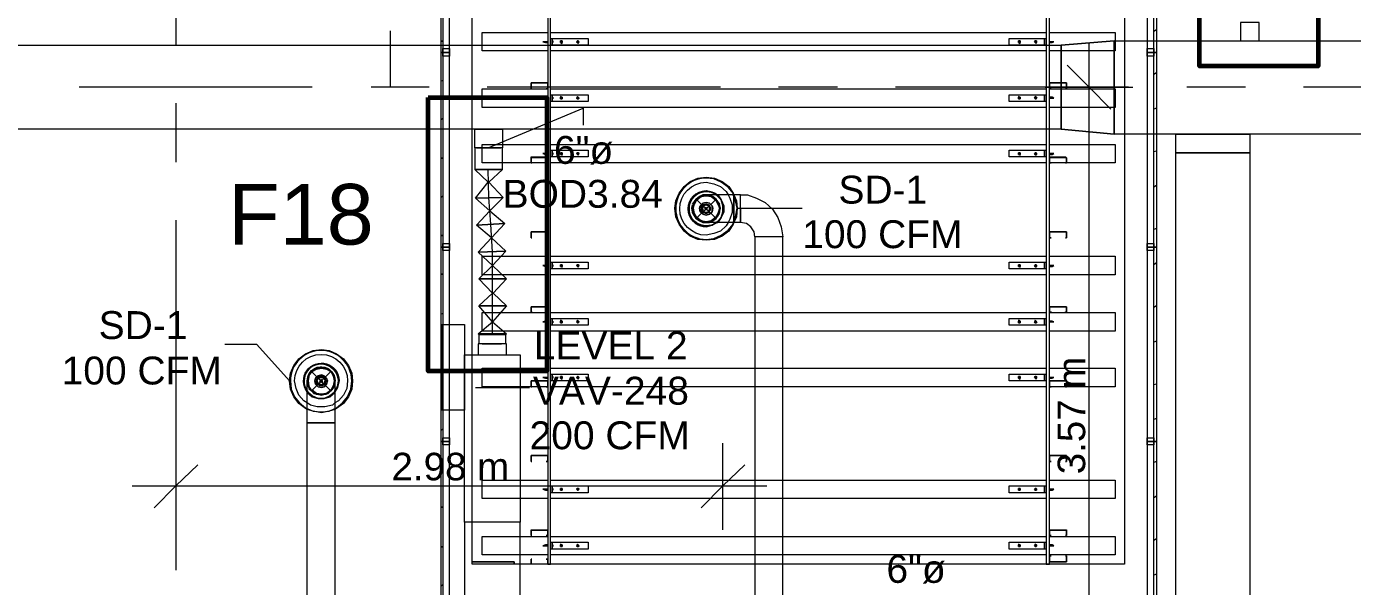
# Model space of a CAD drawing. Header units: metres. Extents: x -2 to 207, y -8 to 52.
# Drawn here: x 20.8 to 28.02, y 38.85 to 41.9 of the extents above; entities that cross this region are included whole.
import ezdxf

# ---------------------------------------------------------------- set-up
doc = ezdxf.new("R2010")
doc.units = ezdxf.units.M
doc.layers.add('HVAC - Ductos', color=5, linetype='Continuous', lineweight=0)
doc.layers.add('PDF_Text', color=7, linetype='Continuous', lineweight=0)
doc.layers.add('PDF_Geometry', color=7, linetype='Continuous', lineweight=0, true_color=0xaaaaaa)
doc.styles.add('PDF Arial-BoldMT-Identity-H', font='arial.ttf')
doc.styles.add('PDF Helvetica', font='')
doc.styles.get('PDF Helvetica').set_extended_font_data('Helvetica')

msp = doc.modelspace()

# ---------------------------------------------------------------- linework, layer by layer
at = {"layer": 'HVAC - Ductos', "lineweight": 0}
for points in [[(22.7796, 41.567), (22.7796, 41.8739)], [(27.5079, 41.819), (27.5079, 41.9198), (27.5033, 41.9198), (27.4987, 41.9198), (27.4941, 41.9198), (27.4804, 41.9198), (27.4712, 41.9198), (27.4575, 41.9198), (27.4437, 41.9198), (27.43, 41.9198), (27.4208, 41.9198), (27.4117, 41.9198), (27.4071, 41.9198), (27.4071, 41.819), (27.4117, 41.819), (27.4208, 41.819), (27.43, 41.819), (27.4437, 41.819), (27.4575, 41.819), (27.4712, 41.819), (27.4804, 41.819), (27.4941, 41.819), (27.4987, 41.819), (27.5033, 41.819)], [(26.7198, 41.819), (26.4311, 41.7961), (26.7198, 41.819)], [(26.4311, 41.3379), (26.4311, 41.7961)], [(26.5824, 37.755), (26.5824, 41.8053)], [(26.7198, 41.819), (30.3348, 41.819), (30.3348, 41.3104), (26.7198, 41.3104)], [(26.4632, 41.6861), (26.5824, 41.567), (26.7014, 41.4479)], [(26.3441, 41.567), (26.5824, 41.567), (26.8206, 41.567)], [(23.311, 41.2371), (23.8288, 41.4524), (23.8288, 41.3608)], [(23.3889, 41.118), (23.3889, 41.2371), (23.3843, 41.2371), (23.3798, 41.2371), (23.366, 41.2371), (23.3523, 41.2371), (23.334, 41.2371), (23.311, 41.2371), (23.2927, 41.2371), (23.2744, 41.2371), (23.2606, 41.2371), (23.2469, 41.2371), (23.2378, 41.2371), (23.2378, 41.118), (23.2469, 41.118), (23.2606, 41.118), (23.2744, 41.118), (23.2927, 41.118), (23.311, 41.118), (23.334, 41.118), (23.3523, 41.118), (23.366, 41.118), (23.3798, 41.118), (23.3843, 41.118), (23.3889, 41.118), (23.3843, 41.118), (23.3798, 41.118), (23.366, 41.118), (23.3523, 41.118), (23.334, 41.118), (23.311, 41.118), (23.2927, 41.118), (23.2744, 41.118), (23.2606, 41.118), (23.2469, 41.118), (23.2378, 41.118), (23.3889, 41.118), (23.3156, 41.0492), (23.3935, 40.9668), (23.2423, 40.9622), (23.311, 41.0492), (23.3156, 41.0492)], [(23.2469, 41.2371), (23.2606, 41.2371), (23.2744, 41.2371), (23.2927, 41.2371), (23.311, 41.2371), (23.334, 41.2371), (23.3523, 41.2371), (23.366, 41.2371), (23.3798, 41.2371)], [(23.2378, 41.118), (23.311, 41.0492)], [(23.334, 40.2245), (23.334, 40.3712), (23.334, 40.5224), (23.334, 40.669), (23.3248, 40.8202), (23.3156, 40.9668), (23.311, 41.118)], [(24.6855, 40.9072), (24.6855, 40.9256), (24.6855, 40.9439), (24.6855, 40.9576), (24.6855, 40.9714), (24.6855, 40.9806), (24.7222, 40.9806), (24.7726, 40.9622), (24.8184, 40.9393), (24.8596, 40.9026), (24.8872, 40.8568), (24.9054, 40.8064), (24.9146, 40.7515), (24.91, 40.7515), (24.9054, 40.7515), (24.8917, 40.7515), (24.878, 40.7515), (24.8596, 40.7515), (24.8368, 40.7515), (24.8184, 40.7515), (24.8001, 40.7515), (24.7817, 40.7515), (24.7726, 40.7515), (24.7634, 40.7515), (24.7589, 40.7789), (24.7405, 40.8064), (24.7176, 40.8248), (24.6855, 40.8294), (24.6489, 40.8294), (24.6443, 40.8202), (24.6214, 40.7835), (24.5847, 40.756), (24.5435, 40.7377), (24.4977, 40.7331), (24.4519, 40.7377), (24.4106, 40.756), (24.3786, 40.7835), (24.3511, 40.8202), (24.3328, 40.8614), (24.3282, 40.9072), (24.3328, 40.9484), (24.3511, 40.9897), (24.3786, 41.0264), (24.4106, 41.0538), (24.4519, 41.0722), (24.4977, 41.0768), (24.5435, 41.0722), (24.5847, 41.0538), (24.6214, 41.0264), (24.6443, 40.9897), (24.6489, 40.9806), (24.6489, 40.9714), (24.6489, 40.9576), (24.6489, 40.9439), (24.6489, 40.9256), (24.6489, 40.9072), (24.6489, 40.8843), (24.6489, 40.866), (24.6489, 40.8522), (24.6489, 40.8386), (24.6489, 40.8294), (24.6305, 40.8294), (24.5893, 40.8294), (24.5527, 40.8294), (24.5206, 40.8294), (24.5022, 40.8294), (24.4977, 40.8294), (24.4794, 40.8294), (24.4611, 40.8386), (24.4427, 40.8522), (24.4336, 40.866), (24.4244, 40.8843), (24.4336, 40.866), (24.4427, 40.8522), (24.4611, 40.8386), (24.4794, 40.8294), (24.4977, 40.8294), (24.5068, 40.8294), (24.4977, 40.8294)], [(24.571, 40.8797), (24.5665, 40.8752), (24.5481, 40.8522), (24.5343, 40.8431), (24.516, 40.834), (24.4977, 40.8294), (24.4794, 40.834), (24.4611, 40.8431), (24.4473, 40.8522), (24.4336, 40.866), (24.429, 40.8843), (24.4244, 40.9072), (24.429, 40.9256), (24.4336, 40.9439), (24.4473, 40.9576), (24.4611, 40.9668), (24.4794, 40.976), (24.4977, 40.9806), (24.516, 40.976), (24.5343, 40.9668), (24.5481, 40.9576), (24.5665, 40.9348), (24.571, 40.9302)], [(24.429, 40.8797), (24.4244, 40.9072), (24.429, 40.9302)], [(24.429, 40.9302), (24.429, 40.9348)], [(24.4336, 40.9348), (24.4473, 40.9576), (24.4656, 40.9714)], [(24.4656, 40.9714), (24.4702, 40.976)], [(24.4748, 40.9714), (24.4977, 40.9806), (24.5252, 40.9714)], [(24.6489, 40.8294), (24.6489, 40.8386), (24.6489, 40.8522), (24.6489, 40.866), (24.6489, 40.8843), (24.6489, 40.9072), (24.6489, 40.9256), (24.6489, 40.9439), (24.6489, 40.9576), (24.6489, 40.9714), (24.6489, 40.9806), (24.6077, 40.9806), (24.5665, 40.9806), (24.5343, 40.9806), (24.5114, 40.9806), (24.4977, 40.9806)], [(24.5068, 40.8294), (24.516, 40.8294), (24.5343, 40.8386), (24.5527, 40.8522), (24.5619, 40.866), (24.571, 40.8843), (24.5756, 40.9072), (24.571, 40.9256), (24.5619, 40.9439), (24.5527, 40.9576), (24.5343, 40.9714), (24.516, 40.9806), (24.5022, 40.9806)], [(24.5252, 40.976), (24.5298, 40.9714), (24.5481, 40.9576), (24.5619, 40.9439), (24.571, 40.9256), (24.571, 40.9072), (24.571, 40.8843), (24.5619, 40.866), (24.5481, 40.8522), (24.5298, 40.8386), (24.5252, 40.834)], [(24.5665, 40.9302), (24.571, 40.9072), (24.5665, 40.8797)], [(24.6168, 40.9806), (24.626, 40.9622), (24.6397, 40.9256), (24.6397, 40.8843), (24.626, 40.8477), (24.6168, 40.8294)], [(24.6443, 40.8294), (24.6581, 40.8614), (24.6672, 40.9072), (24.6581, 40.9484), (24.6443, 40.9806)], [(24.6489, 40.9806), (24.6627, 40.9484), (24.6672, 40.9072), (24.6627, 40.8614), (24.6489, 40.8294)], [(24.6855, 40.9026), (24.6855, 40.8843), (24.6855, 40.866), (24.6855, 40.8522), (24.6855, 40.8386), (24.6855, 40.8294), (24.6855, 40.8386), (24.6855, 40.8522), (24.6855, 40.866), (24.6855, 40.8843), (24.6855, 40.9072), (24.6855, 40.9256), (24.6855, 40.9439), (24.6855, 40.9576), (24.6855, 40.9714), (24.6855, 40.9806), (24.6489, 40.9806)], [(24.429, 40.8752), (24.429, 40.8797)], [(24.4656, 40.8386), (24.4473, 40.8522), (24.4336, 40.8752)], [(24.6672, 40.9072), (25.02, 40.9072)], [(24.4702, 40.834), (24.4656, 40.8386)], [(24.5252, 40.8386), (24.4977, 40.8294), (24.4748, 40.8386)], [(24.9054, 40.7515), (24.8917, 40.7515), (24.878, 40.7515), (24.8596, 40.7515), (24.8368, 40.7515), (24.8184, 40.7515), (24.8001, 40.7515), (24.7817, 40.7515), (24.7726, 40.7515)], [(23.334, 40.4445), (23.2606, 40.5224), (23.4118, 40.5224), (23.3385, 40.4445), (23.4118, 40.3758), (23.2606, 40.3758), (23.334, 40.4445), (23.3385, 40.4445)], [(23.3018, 40.22), (23.279, 40.22), (23.2652, 40.22), (23.2606, 40.22), (23.256, 40.2245), (23.4118, 40.2245), (23.4072, 40.22), (23.4026, 40.22), (23.3843, 40.22), (23.3615, 40.22), (23.334, 40.22), (23.3064, 40.22)], [(23.4118, 40.11), (23.4118, 40.1696), (23.4072, 40.1696), (23.4072, 40.22), (23.4026, 40.22), (23.3843, 40.22), (23.3615, 40.22), (23.334, 40.22), (23.3064, 40.22), (23.279, 40.22), (23.2652, 40.22), (23.2606, 40.22), (23.2606, 40.1696)], [(22.2298, 39.968), (22.0511, 40.165), (21.8769, 40.165)], [(22.326, 39.8122), (22.3168, 39.8168), (22.2801, 39.8443), (22.2527, 39.8809), (22.2343, 39.9222), (22.2298, 39.968), (22.2343, 40.0093), (22.2527, 40.0505), (22.2801, 40.0871), (22.3168, 40.1146), (22.3581, 40.1329), (22.4039, 40.1375), (22.4451, 40.1329), (22.4863, 40.1146), (22.523, 40.0871), (22.5505, 40.0505), (22.5688, 40.0093), (22.5734, 39.968), (22.5688, 39.9222), (22.5505, 39.8809), (22.523, 39.8443), (22.4863, 39.8168), (22.4771, 39.8122)], [(23.4118, 40.1696), (23.4072, 40.1696), (23.3981, 40.1696), (23.3889, 40.1696), (23.3706, 40.1696), (23.3523, 40.1696), (23.334, 40.1696), (23.3156, 40.1696), (23.2973, 40.1696), (23.279, 40.1696), (23.2698, 40.1696), (23.2606, 40.1696), (23.256, 40.1696), (23.256, 40.11), (23.2606, 40.11), (23.2698, 40.11), (23.279, 40.11), (23.2973, 40.11), (23.3156, 40.11), (23.334, 40.11), (23.3523, 40.11), (23.366, 40.11), (23.3798, 40.11), (23.3935, 40.11), (23.4026, 40.11), (23.4072, 40.11)], [(23.279, 40.1696), (23.2973, 40.1696), (23.3156, 40.1696), (23.334, 40.1696), (23.3523, 40.1696), (23.3706, 40.1696), (23.3843, 40.1696)], [(22.326, 38.676), (22.326, 39.7389), (22.326, 39.771), (22.326, 39.826), (22.326, 39.8718), (22.326, 39.913), (22.326, 39.9405), (22.326, 39.9588), (22.326, 39.968), (22.326, 39.9588), (22.326, 39.968), (22.3305, 39.9863), (22.3351, 40.0047), (22.3489, 40.0184), (22.3627, 40.0321), (22.3809, 40.0413), (22.4039, 40.0413), (22.4222, 40.0413), (22.4405, 40.0321), (22.4543, 40.0184), (22.468, 40.0047), (22.4771, 39.9863), (22.4771, 39.968)], [(22.3351, 39.9909), (22.3305, 39.968), (22.3351, 39.9955), (22.3535, 40.0184), (22.3763, 40.0321), (22.4039, 40.0367), (22.4313, 40.0321), (22.4543, 40.0184), (22.468, 39.9955), (22.4725, 39.968), (22.468, 39.9405), (22.4543, 39.9176), (22.4313, 39.8992), (22.4543, 39.913), (22.468, 39.9359)], [(22.3305, 39.9909), (22.3305, 39.9955), (22.3351, 40.0001)], [(22.3351, 40.0001), (22.3489, 40.0184), (22.3718, 40.0321)], [(22.3718, 40.0367), (22.3763, 40.0367)], [(22.3763, 40.0367), (22.4039, 40.0413), (22.4267, 40.0367)], [(22.4267, 40.0367), (22.4313, 40.0367), (22.4359, 40.0367)], [(22.4313, 40.0321), (22.4543, 40.0184), (22.468, 40.0001)], [(22.4725, 40.0001), (22.4725, 39.9955), (22.4725, 39.9909)], [(22.4725, 39.9909), (22.4771, 39.968), (22.4725, 39.9405), (22.4725, 39.9359)], [(22.326, 39.9588), (22.3305, 39.9451), (22.3351, 39.9268), (22.3489, 39.913), (22.3351, 39.9359), (22.3305, 39.9359), (22.3305, 39.9405)], [(22.3489, 39.9176), (22.3351, 39.9405), (22.3305, 39.968), (22.3351, 39.9405)], [(22.3763, 39.8947), (22.3718, 39.8947), (22.3718, 39.8992), (22.3489, 39.913), (22.3627, 39.8992), (22.3809, 39.8947), (22.4039, 39.8901), (22.4222, 39.8947), (22.4405, 39.8992), (22.4543, 39.913), (22.468, 39.9268), (22.4771, 39.9451), (22.4771, 39.9588)], [(23.2423, 39.9313), (23.5355, 39.9313)], [(22.4771, 39.8488), (22.4634, 39.8351), (22.4222, 39.826), (22.3809, 39.826), (22.3443, 39.8351), (22.326, 39.8488)], [(22.4313, 39.8992), (22.4039, 39.8947), (22.3763, 39.8992), (22.3535, 39.9176)], [(22.4267, 39.8992), (22.4039, 39.8947), (22.3763, 39.8992)], [(22.4359, 39.8992), (22.4313, 39.8947), (22.4267, 39.8947)], [(22.326, 39.8168), (22.3581, 39.803), (22.4039, 39.7984), (22.4451, 39.803), (22.4771, 39.8168)], [(22.4771, 39.8122), (22.4451, 39.803), (22.4039, 39.7939), (22.3581, 39.803), (22.326, 39.8122)], [(21.6112, 39.6289), (21.6112, 39.3953), (21.6112, 39.157)], [(24.5893, 39.157), (24.5893, 39.3953), (24.5893, 39.6289)], [(21.7303, 39.5098), (21.6112, 39.3953), (21.4921, 39.2762)], [(24.7085, 39.5098), (24.5893, 39.3953), (24.4702, 39.2762)], [(21.3729, 39.3953), (24.8276, 39.3953)]]:
    msp.add_lwpolyline(points, dxfattribs=at)
for points in [[(14.2942, 41.7961), (26.4311, 41.7961), (26.4311, 41.3379), (14.2942, 41.3379)], [(26.7198, 41.819), (26.7198, 41.3104)], [(23.2378, 41.2371), (23.2378, 41.3379), (23.2469, 41.3379), (23.2606, 41.3379), (23.2744, 41.3379), (23.2927, 41.3379), (23.311, 41.3379), (23.334, 41.3379), (23.3523, 41.3379), (23.366, 41.3379), (23.3798, 41.3379), (23.3843, 41.3379), (23.3889, 41.3379), (23.3889, 41.2371), (23.3843, 41.2371), (23.3798, 41.2371), (23.366, 41.2371), (23.3523, 41.2371), (23.334, 41.2371), (23.311, 41.2371), (23.2927, 41.2371), (23.2744, 41.2371), (23.2606, 41.2371), (23.2469, 41.2371)], [(26.4311, 41.3379), (26.7198, 41.3104)], [(27.4575, 41.3104), (27.4575, 41.2097), (27.0543, 41.2097), (27.0543, 41.3104)], [(23.4026, 40.8248), (23.2469, 40.8156), (23.3202, 40.8935), (23.2423, 40.9622), (23.3935, 40.9668), (23.3202, 40.8935)], [(24.5022, 40.9806), (24.4977, 40.9806), (24.4794, 40.9806), (24.4611, 40.9714), (24.4427, 40.9576), (24.4336, 40.9439), (24.4244, 40.9302), (24.4336, 40.9439), (24.4427, 40.9576), (24.4611, 40.9714), (24.4794, 40.9806), (24.4977, 40.9806)], [(24.5252, 40.9714), (24.5481, 40.953), (24.5619, 40.9302), (24.571, 40.9072), (24.5619, 40.8797), (24.5481, 40.8568), (24.5252, 40.8386), (24.4977, 40.834), (24.4702, 40.8386), (24.4473, 40.8568), (24.4336, 40.8797), (24.429, 40.9072), (24.4336, 40.9302), (24.4473, 40.953), (24.4702, 40.9714), (24.4977, 40.976)], [(24.4794, 40.8752), (24.4977, 40.8706), (24.4794, 40.8752), (24.4656, 40.8889), (24.4611, 40.9072), (24.4656, 40.921), (24.4794, 40.9348), (24.4977, 40.9393), (24.4794, 40.9348), (24.4702, 40.921), (24.4656, 40.9072), (24.4702, 40.8889)], [(24.484, 40.8843), (24.4977, 40.8797), (24.484, 40.8843), (24.4748, 40.8981), (24.4748, 40.9118), (24.484, 40.9256), (24.4977, 40.9302), (24.484, 40.9256), (24.4748, 40.9118), (24.4748, 40.8981)], [(24.516, 40.9348), (24.4977, 40.9393), (24.516, 40.9348), (24.5298, 40.921), (24.5343, 40.9072), (24.5298, 40.8889), (24.516, 40.8752), (24.4977, 40.8706), (24.516, 40.8752), (24.5298, 40.8889), (24.5298, 40.9072), (24.5298, 40.921)], [(24.5114, 40.9256), (24.4977, 40.9302), (24.5114, 40.9256), (24.5206, 40.9118), (24.5206, 40.8981), (24.5114, 40.8843), (24.4977, 40.8797), (24.5114, 40.8843), (24.5206, 40.8981), (24.5206, 40.9118)], [(24.5573, 40.834), (24.5801, 40.8568), (24.5893, 40.8889), (24.5893, 40.921), (24.5801, 40.953), (24.5573, 40.976), (24.5527, 40.9806), (24.5573, 40.976), (24.5801, 40.953), (24.5893, 40.921), (24.5893, 40.8889), (24.5801, 40.8568), (24.5573, 40.834), (24.5527, 40.8294)], [(24.5619, 40.9806), (24.5801, 40.953), (24.5939, 40.921), (24.5939, 40.8889), (24.5801, 40.8568), (24.5619, 40.8294), (24.5573, 40.8294), (24.5619, 40.8294), (24.5801, 40.8568), (24.5939, 40.8889), (24.5939, 40.921), (24.5801, 40.953), (24.5619, 40.9806), (24.5573, 40.9806)], [(24.4244, 40.9256), (24.4198, 40.9072), (24.4244, 40.8889), (24.4198, 40.9072)], [(24.4244, 40.8889), (24.4244, 40.8843)], [(24.5114, 40.921), (24.516, 40.9072), (24.5114, 40.8889), (24.4977, 40.8843), (24.484, 40.8889), (24.4794, 40.9072), (24.484, 40.921), (24.4977, 40.9256)], [(24.4931, 40.9026), (24.4977, 40.8981), (24.4931, 40.9026), (24.4931, 40.9072), (24.4977, 40.9118), (24.4931, 40.9072)], [(24.5022, 40.9072), (24.4977, 40.9118), (24.5022, 40.9072), (24.5022, 40.9026), (24.4977, 40.8981), (24.5022, 40.9026)], [(23.4072, 40.6735), (23.256, 40.669), (23.3294, 40.7469), (23.2469, 40.8156), (23.4026, 40.8248), (23.3294, 40.7469)], [(24.4977, 40.8064), (24.5298, 40.8156), (24.5573, 40.8294), (24.5298, 40.8156)], [(24.9146, 40.7515), (24.91, 40.7515), (24.9054, 40.7515), (24.8917, 40.7515), (24.878, 40.7515), (24.8596, 40.7515), (24.8368, 40.7515), (24.8184, 40.7515), (24.8001, 40.7515), (24.7817, 40.7515), (24.7726, 40.7515), (24.7634, 40.7515), (24.7634, 38.2682), (24.7726, 38.2682), (24.7817, 38.2682), (24.8001, 38.2682), (24.8184, 38.2682), (24.8368, 38.2682), (24.8596, 38.2682), (24.878, 38.2682), (24.8917, 38.2682), (24.9054, 38.2682), (24.91, 38.2682), (24.9146, 38.2682)], [(23.4118, 40.5224), (23.2606, 40.5224), (23.334, 40.5957), (23.256, 40.669), (23.4072, 40.6735), (23.334, 40.5957)], [(23.4118, 40.2245), (23.256, 40.2245), (23.334, 40.2887), (23.2606, 40.3758), (23.4118, 40.3758), (23.334, 40.2887)], [(23.059, 40.275), (23.1828, 40.275), (23.1828, 39.8076), (23.059, 39.8076)], [(23.4118, 40.2245), (23.4026, 40.2245), (23.3889, 40.2245), (23.3615, 40.2245), (23.334, 40.2245), (23.3064, 40.2245), (23.279, 40.2245), (23.2652, 40.2245), (23.256, 40.2245), (23.2652, 40.2245), (23.279, 40.2245), (23.3064, 40.2245), (23.334, 40.2245), (23.3615, 40.2245), (23.3889, 40.2245), (23.4026, 40.2245)], [(23.4072, 40.22), (23.3981, 40.22), (23.3843, 40.22), (23.3706, 40.22), (23.3523, 40.22), (23.334, 40.22), (23.3156, 40.22), (23.2973, 40.22), (23.279, 40.22), (23.2698, 40.22), (23.2606, 40.22), (23.2698, 40.22), (23.279, 40.22), (23.2973, 40.22), (23.3156, 40.22), (23.334, 40.22), (23.3523, 40.22), (23.3706, 40.22), (23.3843, 40.22), (23.3981, 40.22)], [(23.4851, 40.11), (23.4851, 39.1982), (23.1828, 39.1982), (23.1828, 40.11)], [(22.4725, 39.9496), (22.468, 39.9313), (22.4543, 39.913), (22.4405, 39.9038), (22.4222, 39.8947), (22.4039, 39.8947), (22.3809, 39.8947), (22.3672, 39.9038), (22.3489, 39.913), (22.3397, 39.9313), (22.3305, 39.9496), (22.3305, 39.968), (22.3305, 39.9863), (22.3397, 40.0047), (22.3489, 40.0184), (22.3672, 40.0321), (22.3809, 40.0367), (22.4039, 40.0413), (22.4222, 40.0367), (22.4405, 40.0321), (22.4543, 40.0184), (22.468, 40.0047), (22.4725, 39.9863), (22.4771, 39.968)], [(22.3718, 39.9817), (22.3672, 39.968), (22.3718, 39.9817), (22.3855, 39.9955), (22.4039, 40.0001), (22.4176, 39.9955), (22.4313, 39.9817), (22.4359, 39.968), (22.4313, 39.9817), (22.4176, 39.9955), (22.4039, 40.0001), (22.3855, 39.9955)], [(22.3809, 39.9817), (22.3763, 39.968), (22.3809, 39.9817), (22.3947, 39.9909), (22.4085, 39.9909), (22.4222, 39.9817), (22.4267, 39.968), (22.4222, 39.9817), (22.4085, 39.9909), (22.3947, 39.9909)], [(22.4313, 39.9496), (22.4359, 39.968), (22.4313, 39.9496), (22.4176, 39.9359), (22.4039, 39.9313), (22.3855, 39.9359), (22.3718, 39.9496), (22.3672, 39.968), (22.3718, 39.9496), (22.3855, 39.9359), (22.4039, 39.9313), (22.4176, 39.9359)], [(22.4222, 39.9496), (22.4267, 39.968), (22.4222, 39.9496), (22.4085, 39.9405), (22.3947, 39.9405), (22.3809, 39.9496), (22.3763, 39.968), (22.3809, 39.9496), (22.3947, 39.9451), (22.4085, 39.9451)], [(22.3855, 39.9817), (22.4039, 39.9863), (22.4176, 39.9817), (22.4222, 39.968), (22.4176, 39.9542), (22.4039, 39.9451), (22.3855, 39.9542), (22.3809, 39.968)], [(22.3993, 39.9726), (22.3947, 39.968), (22.3993, 39.9726), (22.4039, 39.9726), (22.4085, 39.968), (22.4039, 39.9726)], [(22.4039, 39.9634), (22.4085, 39.968), (22.4039, 39.9588), (22.3993, 39.9588), (22.3947, 39.968), (22.3993, 39.9634)], [(22.4771, 39.9084), (22.4909, 39.9313), (22.5001, 39.968), (22.4909, 39.9313)], [(22.3305, 39.9038), (22.3535, 39.8855), (22.3855, 39.8718), (22.4176, 39.8718), (22.4497, 39.8855), (22.4725, 39.9038), (22.4771, 39.913), (22.4725, 39.9038), (22.4497, 39.8855), (22.4176, 39.8718), (22.3855, 39.8718), (22.3535, 39.8855), (22.3305, 39.9038), (22.326, 39.913)], [(22.4771, 39.9038), (22.4497, 39.8809), (22.4176, 39.8718), (22.3855, 39.8718), (22.3535, 39.8809), (22.326, 39.9038), (22.326, 39.9084), (22.326, 39.9038), (22.3535, 39.8809), (22.3855, 39.8718), (22.4176, 39.8718), (22.4497, 39.8809), (22.4771, 39.9038), (22.4771, 39.9084)]]:
    msp.add_lwpolyline(points, close=True, dxfattribs=at)
for points in [[(27.0543, 33.8331), (27.0543, 41.2097), (27.4575, 41.2097), (27.4575, 33.8331), (27.0543, 33.8331), (27.4575, 33.8331), (27.4621, 33.7873), (27.4804, 33.7414), (27.5033, 33.7048), (27.5353, 33.6728), (27.572, 33.6498), (27.6178, 33.6315), (27.6636, 33.6269), (27.6636, 33.2237, -0.417418)], [(24.4977, 41.0034), (24.5298, 40.9943), (24.5573, 40.9806, 1.405173), (24.4977, 40.8064, -0.990776)], [(24.4977, 40.811), (24.5298, 40.8156), (24.5527, 40.8294, -1.369772), (24.4977, 40.9988), (24.5298, 40.9943), (24.5527, 40.9806, 1.369217)], [(22.4771, 39.913), (22.4909, 39.9359), (22.4955, 39.968, 1.352721), (22.326, 39.913), (22.3122, 39.9359), (22.3076, 39.968), (22.3122, 39.9313), (22.326, 39.9084, -1.386716), (22.5001, 39.968, 0.970228), (22.3076, 39.968, -1.353103)], [(23.6364, 37.8421), (23.6364, 38.1444), (23.76, 38.1444), (23.76, 37.8421), (23.6364, 37.8421), (23.6364, 38.1444), (23.5997, 38.1536), (23.563, 38.1674), (23.5309, 38.1903), (23.5081, 38.2224), (23.4897, 38.259), (23.4851, 38.3002), (23.1828, 38.3002), (23.4851, 38.3002), (23.4851, 39.1982), (23.1828, 39.1982), (23.1828, 38.3002, 0.414489)]]:
    msp.add_lwpolyline(points, format="xyb", close=True, dxfattribs=at)
for points in [[(24.6443, 40.9806), (24.6443, 40.9897), (24.6168, 41.0218), (24.5801, 41.0492), (24.5389, 41.0676), (24.4977, 41.0722, 0.986385), (24.4977, 40.7377), (24.5389, 40.7423), (24.5801, 40.7606), (24.6168, 40.7881), (24.6443, 40.8202), (24.6443, 40.8294)], [(24.6168, 40.8294), (24.6077, 40.811), (24.5756, 40.7835), (24.5389, 40.7698), (24.4977, 40.7606, -0.994859), (24.4977, 41.0492), (24.5389, 41.0401), (24.5756, 41.0264), (24.6077, 40.9988), (24.6168, 40.9806)], [(22.4771, 39.8168), (22.4863, 39.8214), (22.5184, 39.8488), (22.5459, 39.8809), (22.5642, 39.9222), (22.5688, 39.968, 0.986375), (22.2343, 39.968), (22.2389, 39.9222), (22.2573, 39.8809), (22.2847, 39.8488), (22.3168, 39.8214), (22.326, 39.8168)], [(22.326, 39.8488), (22.3076, 39.858), (22.2801, 39.8901), (22.2664, 39.9268), (22.2573, 39.968, -0.994785), (22.5459, 39.968), (22.5413, 39.9268), (22.523, 39.8901), (22.4955, 39.858), (22.4771, 39.8488)], [(22.326, 39.968, -1.065578), (22.4771, 39.9588), (22.4771, 39.968), (22.4771, 39.9634), (22.4771, 39.9496), (22.4771, 39.9222), (22.4771, 39.8855), (22.4771, 39.8397), (22.4771, 39.7893), (22.4771, 39.7389), (22.468, 39.7389), (22.4543, 39.7389), (22.4405, 39.7389), (22.4222, 39.7389), (22.4039, 39.7389), (22.3809, 39.7389), (22.3627, 39.7389), (22.3489, 39.7389), (22.3351, 39.7389), (22.3305, 39.7389), (22.326, 39.7389), (22.3305, 39.7389), (22.3351, 39.7389), (22.3489, 39.7389), (22.3627, 39.7389), (22.3809, 39.7389), (22.4039, 39.7389), (22.4222, 39.7389), (22.4405, 39.7389), (22.4543, 39.7389), (22.468, 39.7389), (22.4771, 39.7389), (22.4771, 38.676)]]:
    msp.add_lwpolyline(points, format="xyb", dxfattribs=at)
at = {"layer": 'PDF_Geometry', "color": 232, "lineweight": 60, "true_color": 0xe91e64}
for points in [[(27.1829, 43.1709), (27.8305, 43.1709), (27.8305, 41.6818), (27.1829, 41.6818)], [(22.9836, 41.5099), (23.6312, 41.5099), (23.6312, 40.0209), (22.9836, 40.0209)]]:
    msp.add_lwpolyline(points, close=True, dxfattribs=at)
at = {"layer": 'PDF_Geometry', "lineweight": 0}
for points in [[(21.6112, 43.0652), (21.6112, 41.7961)], [(26.8985, 42.8086), (26.8985, 37.5214), (26.8985, 34.5433), (26.7748, 34.5433), (26.7702, 34.5524), (23.2332, 34.5524), (23.2286, 34.5433), (23.1003, 34.5433), (23.1003, 37.5214), (23.1003, 42.8086)], [(26.7748, 42.8086), (26.367, 42.8086), (26.7748, 42.8086), (26.7748, 38.9692), (23.224, 38.9692), (23.224, 42.8086)], [(23.3018, 42.8086), (23.6364, 42.8086), (23.6364, 38.9692), (23.6318, 38.9692), (23.5447, 38.9692), (23.5447, 38.9967), (23.5447, 38.9692)], [(23.6364, 38.9692), (23.6501, 38.9692), (23.6501, 42.8086), (26.3487, 42.8086), (26.3487, 38.9692), (26.367, 38.9692), (26.367, 42.8086), (26.3487, 42.8086), (23.6501, 42.8086), (23.6364, 42.8086), (23.3018, 42.8086)], [(26.9489, 42.8086), (26.9489, 41.7549), (26.9352, 41.7549), (26.9352, 42.8086)], [(26.9489, 41.8785), (26.9352, 41.8694)], [(23.0636, 41.819), (23.0545, 41.8144)], [(23.6364, 41.764), (23.279, 41.764), (23.279, 41.8648), (23.6364, 41.8648)], [(23.6364, 41.8144), (23.6226, 41.8144), (23.6089, 41.8144), (23.6226, 41.8099), (23.6364, 41.8099)], [(23.6226, 41.8099), (23.6226, 41.8144)], [(23.6501, 41.8648), (26.3487, 41.8648)], [(23.6501, 41.8327), (23.6592, 41.8327), (23.8562, 41.8327), (23.8562, 41.7961), (23.6592, 41.7961), (23.6501, 41.7961)], [(23.6592, 41.8099), (23.6592, 41.8053)], [(26.3395, 41.8053), (26.3395, 41.8099)], [(26.367, 41.8648), (26.7244, 41.8648), (26.7244, 41.764), (26.367, 41.764)], [(26.367, 41.8099), (26.3808, 41.8099), (26.3899, 41.8144), (26.3808, 41.8144), (26.367, 41.8144)], [(26.3808, 41.8144), (26.3808, 41.8099)], [(26.3487, 41.764), (23.6501, 41.764)], [(23.0636, 41.6036), (23.0545, 41.599)], [(26.9489, 41.6449), (26.9352, 41.6357)], [(22.3535, 41.567), (21.0843, 41.567)], [(22.9903, 41.567), (22.6742, 41.567)], [(23.6364, 41.457), (23.279, 41.457), (23.279, 41.5578), (23.5447, 41.5578), (23.6364, 41.5578)], [(24.5756, 41.567), (23.3064, 41.567)], [(23.6364, 41.512), (23.6226, 41.512), (23.6089, 41.5074), (23.6226, 41.5074), (23.6364, 41.5074)], [(23.6226, 41.5074), (23.6226, 41.512)], [(23.6501, 41.5578), (26.3487, 41.5578)], [(23.6501, 41.5258), (23.6592, 41.5258), (23.8562, 41.5258), (23.8562, 41.4891), (23.6592, 41.4891), (23.6501, 41.4891)], [(23.6592, 41.5166), (23.6592, 41.512)], [(25.2125, 41.567), (24.8917, 41.567)], [(26.7977, 41.567), (25.5286, 41.567)], [(26.3395, 41.512), (26.3395, 41.5166)], [(26.367, 41.5578), (26.4587, 41.5578), (26.7244, 41.5578), (26.7244, 41.457), (26.367, 41.457)], [(26.367, 41.5074), (26.3808, 41.5074), (26.3899, 41.5074), (26.3808, 41.512), (26.367, 41.512)], [(26.3808, 41.512), (26.3808, 41.5074)], [(27.4345, 41.567), (27.1138, 41.567)], [(29.0198, 41.567), (27.7507, 41.567)], [(21.6112, 41.48), (21.6112, 41.1592)], [(26.3487, 41.457), (23.6501, 41.457)], [(26.9489, 41.4524), (26.9352, 41.4479)], [(23.0636, 41.3975), (23.0545, 41.3884)], [(23.6364, 41.1546), (23.279, 41.1546), (23.279, 41.2555), (23.6364, 41.2555)], [(23.6501, 41.2555), (26.3487, 41.2555)], [(23.6501, 41.2233), (23.6592, 41.2233), (23.8562, 41.2233), (23.8562, 41.1867), (23.6592, 41.1867), (23.6501, 41.1867)], [(26.367, 41.2555), (26.7244, 41.2555), (26.7244, 41.1546), (26.367, 41.1546)], [(26.9489, 41.2188), (26.9352, 41.2142)], [(23.0636, 41.1821), (23.0545, 41.1775)], [(23.6364, 41.2051), (23.6226, 41.2051), (23.6089, 41.2051), (23.6226, 41.2005), (23.6364, 41.2005)], [(23.6226, 41.2005), (23.6226, 41.2051)], [(26.3487, 41.1546), (23.6501, 41.1546)], [(23.6592, 41.2005), (23.6592, 41.1959)], [(26.3395, 41.1959), (26.3395, 41.2005)], [(26.367, 41.2005), (26.3808, 41.2005), (26.3899, 41.2051), (26.3808, 41.2051), (26.367, 41.2051)], [(26.3808, 41.2051), (26.3808, 41.2005)], [(26.9489, 41.0309), (26.9352, 41.0218)], [(23.0636, 40.976), (23.0545, 40.9668)], [(21.6112, 40.8431), (21.6112, 39.5739)], [(26.9489, 40.7973), (26.9352, 40.7927)], [(23.0636, 40.7606), (23.0545, 40.756)], [(23.6364, 40.5453), (23.279, 40.5453), (23.279, 40.6461), (23.6364, 40.6461)], [(23.6501, 40.6461), (26.3487, 40.6461)], [(26.367, 40.6461), (26.7244, 40.6461), (26.7244, 40.5453), (26.367, 40.5453)], [(23.6364, 40.5957), (23.6226, 40.5957), (23.6089, 40.5957), (23.6226, 40.5911), (23.6364, 40.5911)], [(23.6226, 40.5911), (23.6226, 40.5957)], [(23.6501, 40.614), (23.6592, 40.614), (23.8562, 40.614), (23.8562, 40.5773), (23.6592, 40.5773), (23.6501, 40.5773)], [(23.6592, 40.5911), (23.6592, 40.5865)], [(26.3395, 40.5865), (26.3395, 40.5911)], [(26.367, 40.5911), (26.3808, 40.5911), (26.3899, 40.5957), (26.3808, 40.5957), (26.367, 40.5957)], [(26.3808, 40.5957), (26.3808, 40.5911)], [(26.9489, 40.6094), (26.9352, 40.6003)], [(23.0636, 40.5499), (23.0545, 40.5453)], [(26.3487, 40.5453), (23.6501, 40.5453)], [(26.9489, 40.3758), (26.9352, 40.3666)], [(23.0636, 40.3345), (23.0545, 40.3299)], [(23.6364, 40.2383), (23.279, 40.2383), (23.279, 40.3391), (23.6364, 40.3391)], [(23.6364, 40.2933), (23.6226, 40.2933), (23.6089, 40.2887), (23.6226, 40.2887), (23.6364, 40.2887)], [(23.6226, 40.2887), (23.6226, 40.2933)], [(23.6501, 40.3391), (26.3487, 40.3391)], [(23.6501, 40.307), (23.6592, 40.307), (23.8562, 40.307), (23.8562, 40.2704), (23.6592, 40.2704), (23.6501, 40.2704)], [(23.6592, 40.2979), (23.6592, 40.2933)], [(26.3395, 40.2933), (26.3395, 40.2979)], [(26.367, 40.3391), (26.7244, 40.3391), (26.7244, 40.2383), (26.367, 40.2383)], [(26.367, 40.2887), (26.3808, 40.2887), (26.3899, 40.2887), (26.3808, 40.2933), (26.367, 40.2933)], [(26.3808, 40.2933), (26.3808, 40.2887)], [(26.3487, 40.2383), (23.6501, 40.2383)], [(26.9489, 40.1833), (26.9352, 40.1787)], [(23.0636, 40.1283), (23.0545, 40.1192)], [(23.6364, 39.9359), (23.279, 39.9359), (23.279, 40.0367), (23.6364, 40.0367)], [(23.6501, 40.0367), (26.3487, 40.0367)], [(23.6501, 40.0047), (23.6592, 40.0047), (23.8562, 40.0047), (23.8562, 39.968), (23.6592, 39.968), (23.6501, 39.968)], [(26.367, 40.0367), (26.7244, 40.0367), (26.7244, 39.9359), (26.367, 39.9359)], [(23.6364, 39.9863), (23.6226, 39.9863), (23.6089, 39.9863), (23.6226, 39.9817), (23.6364, 39.9817)], [(23.6226, 39.9817), (23.6226, 39.9863)], [(26.3487, 39.9359), (23.6501, 39.9359)], [(23.6592, 39.9817), (23.6592, 39.9771)], [(26.3395, 39.9771), (26.3395, 39.9817)], [(26.367, 39.9817), (26.3808, 39.9817), (26.3899, 39.9863), (26.3808, 39.9863), (26.367, 39.9863)], [(26.3808, 39.9863), (26.3808, 39.9817)], [(26.9489, 39.9496), (26.9352, 39.9451)], [(23.0636, 39.913), (23.0545, 39.9084)], [(23.0636, 39.7068), (23.0545, 39.6977)], [(26.9489, 39.7618), (26.9352, 39.7572)], [(23.0636, 39.4915), (23.0545, 39.4869)], [(26.9489, 39.5281), (26.9352, 39.5235)], [(23.6364, 39.3266), (23.279, 39.3266), (23.279, 39.4273), (23.6364, 39.4273)], [(23.6501, 39.4273), (26.3487, 39.4273)], [(26.367, 39.4273), (26.7244, 39.4273), (26.7244, 39.3266), (26.367, 39.3266)], [(23.6364, 39.377), (23.6226, 39.377), (23.6089, 39.377), (23.6226, 39.3724), (23.6364, 39.3724)], [(23.6226, 39.3724), (23.6226, 39.377)], [(23.6501, 39.3953), (23.6592, 39.3953), (23.8562, 39.3953), (23.8562, 39.3586), (23.6592, 39.3586), (23.6501, 39.3586)], [(23.6592, 39.3724), (23.6592, 39.3678)], [(26.3395, 39.3678), (26.3395, 39.3724)], [(26.367, 39.3724), (26.3808, 39.3724), (26.3899, 39.377), (26.3808, 39.377), (26.367, 39.377)], [(26.3808, 39.377), (26.3808, 39.3724)], [(23.0636, 39.2808), (23.0545, 39.2762)], [(26.3487, 39.3266), (23.6501, 39.3266)], [(26.9489, 39.3403), (26.9352, 39.3311)], [(21.6112, 39.2578), (21.6112, 38.9371)], [(23.0636, 39.0654), (23.0545, 39.0608)], [(23.6364, 39.0196), (23.279, 39.0196), (23.279, 39.1204), (23.6364, 39.1204)], [(23.6364, 39.0745), (23.6226, 39.0745), (23.6089, 39.07), (23.6226, 39.07), (23.6364, 39.07)], [(23.6226, 39.07), (23.6226, 39.0745)], [(23.6501, 39.1204), (26.3487, 39.1204)], [(23.6501, 39.0883), (23.6592, 39.0883), (23.8562, 39.0883), (23.8562, 39.0517), (23.6592, 39.0517), (23.6501, 39.0517)], [(23.6592, 39.0791), (23.6592, 39.0745)], [(26.3395, 39.0745), (26.3395, 39.0791)], [(26.367, 39.1204), (26.7244, 39.1204), (26.7244, 39.0196), (26.367, 39.0196)], [(26.367, 39.07), (26.3808, 39.07), (26.3899, 39.07), (26.3808, 39.0745), (26.367, 39.0745)], [(26.3808, 39.0745), (26.3808, 39.07)], [(26.9489, 39.1066), (26.9352, 39.0975)], [(26.3487, 39.0196), (23.6501, 39.0196)], [(26.9489, 38.9142), (26.9352, 38.9097)], [(23.0636, 38.8592), (23.0545, 38.85)]]:
    msp.add_lwpolyline(points, dxfattribs=at)
for points in [[(23.0636, 41.7549), (23.0545, 41.7549), (23.0545, 42.8086), (23.0636, 42.8086)], [(23.6592, 41.8327), (23.6592, 41.7961)], [(23.6592, 41.8144), (23.6592, 41.8099), (23.6592, 41.8053), (23.6592, 41.8099), (23.6592, 41.8144), (23.6592, 41.819)], [(23.6638, 41.8144), (23.6638, 41.8099), (23.6638, 41.8144), (23.6638, 41.819)], [(23.7051, 41.8144), (23.7051, 41.8099), (23.7142, 41.8053), (23.7142, 41.8144), (23.7142, 41.819), (23.7051, 41.819)], [(23.7142, 41.8144), (23.7142, 41.8099), (23.7051, 41.8099), (23.7051, 41.8144), (23.7051, 41.819), (23.7142, 41.819)], [(23.7921, 41.8144), (23.7967, 41.8099), (23.8013, 41.8053), (23.8058, 41.8144), (23.8013, 41.819), (23.7967, 41.819)], [(23.8058, 41.8144), (23.8013, 41.8099), (23.7967, 41.8099), (23.7921, 41.8144), (23.7967, 41.819), (23.8013, 41.819)], [(26.3487, 41.8327), (26.3487, 41.7961), (26.3395, 41.7961), (26.1471, 41.7961), (26.1471, 41.8327), (26.3395, 41.8327)], [(26.1975, 41.8144), (26.1975, 41.8099), (26.2067, 41.8053), (26.2067, 41.8144), (26.2067, 41.819), (26.1975, 41.819)], [(26.2067, 41.8144), (26.2067, 41.8099), (26.1975, 41.8099), (26.1975, 41.8144), (26.1975, 41.819), (26.2067, 41.819)], [(26.2845, 41.8144), (26.2891, 41.8099), (26.2937, 41.8053), (26.2983, 41.8144), (26.2937, 41.819), (26.2891, 41.819)], [(26.2983, 41.8144), (26.2937, 41.8099), (26.2891, 41.8099), (26.2845, 41.8144), (26.2891, 41.819), (26.2937, 41.819)], [(26.3395, 41.8327), (26.3395, 41.7961)], [(26.3395, 41.8144), (26.3395, 41.8099), (26.3395, 41.8053), (26.3395, 41.8099), (26.3395, 41.8144), (26.3395, 41.819), (26.3395, 41.8144), (26.3395, 41.8099), (26.3395, 41.8144), (26.3395, 41.819)], [(23.0636, 40.6965), (23.0545, 40.6965), (23.0545, 41.7549), (23.0636, 41.7549)], [(23.1003, 41.7549), (23.0636, 41.7549), (23.0636, 41.7777), (23.1003, 41.7777)], [(23.1003, 41.7365), (23.0636, 41.7365), (23.0636, 41.7549), (23.1003, 41.7549)], [(26.9352, 41.7777), (26.9352, 41.7549), (26.8985, 41.7549), (26.8985, 41.7777)], [(26.9352, 41.7549), (26.9352, 41.7365), (26.8985, 41.7365), (26.8985, 41.7549)], [(26.9489, 40.6965), (26.9352, 40.6965), (26.9352, 41.7549), (26.9489, 41.7549)], [(23.5447, 41.5899), (23.6318, 41.5899), (23.6364, 41.5899), (23.6364, 41.5578), (23.6272, 41.5578), (23.6364, 41.5578), (23.6364, 41.5899), (23.6318, 41.5899), (23.5447, 41.5899), (23.5447, 41.5578)], [(26.4587, 41.5899), (26.4541, 41.5899), (26.367, 41.5899), (26.367, 41.5578), (26.3762, 41.5578), (26.367, 41.5578), (26.367, 41.5899), (26.4541, 41.5899), (26.4587, 41.5899), (26.4587, 41.5578)], [(23.5493, 41.5578), (23.5447, 41.5578)], [(23.6592, 41.5258), (23.6592, 41.4891)], [(23.6592, 41.5074), (23.6592, 41.5028), (23.6592, 41.5074), (23.6592, 41.512), (23.6592, 41.5166), (23.6592, 41.512)], [(23.6638, 41.5074), (23.6638, 41.5028), (23.6638, 41.5074), (23.6638, 41.512)], [(23.7051, 41.5074), (23.7051, 41.5028), (23.7142, 41.5028), (23.7142, 41.5074), (23.7142, 41.512), (23.7051, 41.5166)], [(23.7142, 41.5074), (23.7142, 41.5028), (23.7051, 41.5028), (23.7051, 41.5074), (23.7051, 41.512), (23.7142, 41.512)], [(23.7921, 41.5074), (23.7967, 41.5028), (23.8013, 41.5028), (23.8058, 41.5074), (23.8013, 41.512), (23.7967, 41.5166)], [(23.8058, 41.5074), (23.8013, 41.5028), (23.7967, 41.5028), (23.7921, 41.5074), (23.7967, 41.512), (23.8013, 41.512)], [(26.3487, 41.5258), (26.3487, 41.4891), (26.3395, 41.4891), (26.1471, 41.4891), (26.1471, 41.5258), (26.3395, 41.5258)], [(26.1975, 41.5074), (26.1975, 41.5028), (26.2067, 41.5028), (26.2067, 41.5074), (26.2067, 41.512), (26.1975, 41.5166)], [(26.2067, 41.5074), (26.2067, 41.5028), (26.1975, 41.5028), (26.1975, 41.5074), (26.1975, 41.512), (26.2067, 41.512)], [(26.2845, 41.5074), (26.2891, 41.5028), (26.2937, 41.5028), (26.2983, 41.5074), (26.2937, 41.512), (26.2891, 41.5166)], [(26.2983, 41.5074), (26.2937, 41.5028), (26.2891, 41.5028), (26.2845, 41.5074), (26.2891, 41.512), (26.2937, 41.512)], [(26.3395, 41.5258), (26.3395, 41.4891)], [(26.3395, 41.5074), (26.3395, 41.5028), (26.3395, 41.5074), (26.3395, 41.512), (26.3395, 41.5166), (26.3395, 41.512), (26.3395, 41.5074), (26.3395, 41.5028), (26.3395, 41.5074), (26.3395, 41.512)], [(26.4541, 41.5578), (26.4587, 41.5578)], [(23.6592, 41.2233), (23.6592, 41.1867)], [(26.3487, 41.2233), (26.3487, 41.1867), (26.3395, 41.1867), (26.1471, 41.1867), (26.1471, 41.2233), (26.3395, 41.2233)], [(26.3395, 41.2233), (26.3395, 41.1867)], [(23.5447, 41.1821), (23.5447, 41.1867), (23.6318, 41.1867), (23.6364, 41.1821), (23.6364, 41.1546), (23.6272, 41.1546), (23.6364, 41.1546), (23.6364, 41.1821), (23.6318, 41.1821), (23.5447, 41.1821), (23.5447, 41.1546)], [(23.5493, 41.1546), (23.5447, 41.1546)], [(23.6592, 41.2051), (23.6592, 41.2005), (23.6592, 41.1959), (23.6592, 41.2005), (23.6592, 41.2051), (23.6592, 41.2097)], [(23.6638, 41.2051), (23.6638, 41.2005), (23.6638, 41.2051), (23.6638, 41.2097)], [(23.7051, 41.2051), (23.7051, 41.2005), (23.7142, 41.1959), (23.7142, 41.2051), (23.7142, 41.2097), (23.7051, 41.2097)], [(23.7142, 41.2051), (23.7142, 41.2005), (23.7051, 41.2005), (23.7051, 41.2051), (23.7051, 41.2097), (23.7142, 41.2097)], [(23.7921, 41.2051), (23.7967, 41.2005), (23.8013, 41.1959), (23.8058, 41.2051), (23.8013, 41.2097), (23.7967, 41.2097)], [(23.8058, 41.2051), (23.8013, 41.2005), (23.7967, 41.2005), (23.7921, 41.2051), (23.7967, 41.2097), (23.8013, 41.2097)], [(26.1975, 41.2051), (26.1975, 41.2005), (26.2067, 41.1959), (26.2067, 41.2051), (26.2067, 41.2097), (26.1975, 41.2097)], [(26.2067, 41.2051), (26.2067, 41.2005), (26.1975, 41.2005), (26.1975, 41.2051), (26.1975, 41.2097), (26.2067, 41.2097)], [(26.2845, 41.2051), (26.2891, 41.2005), (26.2937, 41.1959), (26.2983, 41.2051), (26.2937, 41.2097), (26.2891, 41.2097)], [(26.2983, 41.2051), (26.2937, 41.2005), (26.2891, 41.2005), (26.2845, 41.2051), (26.2891, 41.2097), (26.2937, 41.2097)], [(26.3395, 41.2051), (26.3395, 41.2005), (26.3395, 41.1959), (26.3395, 41.2005), (26.3395, 41.2051), (26.3395, 41.2097), (26.3395, 41.2051), (26.3395, 41.2005), (26.3395, 41.2051), (26.3395, 41.2097)], [(26.4587, 41.1821), (26.4541, 41.1821), (26.367, 41.1821), (26.367, 41.1546), (26.3762, 41.1546), (26.367, 41.1546), (26.367, 41.1821), (26.367, 41.1867), (26.4541, 41.1867), (26.4587, 41.1821), (26.4587, 41.1546)], [(26.4541, 41.1546), (26.4587, 41.1546)], [(23.1003, 40.6965), (23.0636, 40.6965), (23.0636, 40.7148), (23.1003, 40.7148)], [(23.5447, 40.7743), (23.5447, 40.7789), (23.6318, 40.7789), (23.6364, 40.7789), (23.6364, 40.7743), (23.6364, 40.7469), (23.6272, 40.7469), (23.6364, 40.7469), (23.6364, 40.7743), (23.6364, 40.7789), (23.6318, 40.7789), (23.5447, 40.7789), (23.5447, 40.7743), (23.5447, 40.7469)], [(23.5493, 40.7469), (23.5447, 40.7469)], [(26.4587, 40.7743), (26.4587, 40.7789), (26.4541, 40.7789), (26.367, 40.7789), (26.367, 40.7743), (26.367, 40.7469), (26.3762, 40.7469), (26.367, 40.7469), (26.367, 40.7743), (26.367, 40.7789), (26.4541, 40.7789), (26.4587, 40.7789), (26.4587, 40.7743), (26.4587, 40.7469)], [(26.4541, 40.7469), (26.4587, 40.7469)], [(26.9352, 40.7148), (26.9352, 40.6965), (26.8985, 40.6965), (26.8985, 40.7148)], [(23.0636, 39.6381), (23.0545, 39.6381), (23.0545, 40.6965), (23.0636, 40.6965)], [(23.1003, 40.6781), (23.0636, 40.6781), (23.0636, 40.6965), (23.1003, 40.6965)], [(26.9352, 40.6965), (26.9352, 40.6781), (26.8985, 40.6781), (26.8985, 40.6965)], [(26.9489, 39.6381), (26.9352, 39.6381), (26.9352, 40.6965), (26.9489, 40.6965)], [(23.6592, 40.614), (23.6592, 40.5773)], [(23.6592, 40.5957), (23.6592, 40.5911), (23.6592, 40.5865), (23.6592, 40.5911), (23.6592, 40.5957), (23.6592, 40.6003)], [(23.6638, 40.5957), (23.6638, 40.5911), (23.6638, 40.5957), (23.6638, 40.6003)], [(23.7051, 40.5957), (23.7051, 40.5911), (23.7142, 40.5865), (23.7142, 40.5957), (23.7142, 40.6003), (23.7051, 40.6003)], [(23.7142, 40.5957), (23.7142, 40.5911), (23.7051, 40.5911), (23.7051, 40.5957), (23.7051, 40.6003), (23.7142, 40.6003)], [(23.7921, 40.5957), (23.7967, 40.5911), (23.8013, 40.5865), (23.8058, 40.5957), (23.8013, 40.6003), (23.7967, 40.6003)], [(23.8058, 40.5957), (23.8013, 40.5911), (23.7967, 40.5911), (23.7921, 40.5957), (23.7967, 40.6003), (23.8013, 40.6003)], [(26.3487, 40.614), (26.3487, 40.5773), (26.3395, 40.5773), (26.1471, 40.5773), (26.1471, 40.614), (26.3395, 40.614)], [(26.1975, 40.5957), (26.1975, 40.5911), (26.2067, 40.5865), (26.2067, 40.5957), (26.2067, 40.6003), (26.1975, 40.6003)], [(26.2067, 40.5957), (26.2067, 40.5911), (26.1975, 40.5911), (26.1975, 40.5957), (26.1975, 40.6003), (26.2067, 40.6003)], [(26.2845, 40.5957), (26.2891, 40.5911), (26.2937, 40.5865), (26.2983, 40.5957), (26.2937, 40.6003), (26.2891, 40.6003)], [(26.2983, 40.5957), (26.2937, 40.5911), (26.2891, 40.5911), (26.2845, 40.5957), (26.2891, 40.6003), (26.2937, 40.6003)], [(26.3395, 40.614), (26.3395, 40.5773)], [(26.3395, 40.5957), (26.3395, 40.5911), (26.3395, 40.5865), (26.3395, 40.5911), (26.3395, 40.5957), (26.3395, 40.6003), (26.3395, 40.5957), (26.3395, 40.5911), (26.3395, 40.5957), (26.3395, 40.6003)], [(23.5447, 40.3712), (23.6318, 40.3712), (23.6364, 40.3712), (23.6364, 40.3391), (23.6272, 40.3391), (23.6272, 40.3437), (23.6364, 40.3437), (23.6364, 40.3712), (23.6318, 40.3712), (23.5447, 40.3712), (23.5447, 40.3437), (23.5493, 40.3437), (23.5493, 40.3391), (23.5447, 40.3391)], [(26.4541, 40.3391), (26.4541, 40.3437), (26.4587, 40.3437), (26.4587, 40.3712), (26.4541, 40.3712), (26.367, 40.3712), (26.367, 40.3437), (26.3762, 40.3437), (26.3762, 40.3391), (26.367, 40.3391), (26.367, 40.3712), (26.4541, 40.3712), (26.4587, 40.3712), (26.4587, 40.3391)], [(23.6592, 40.307), (23.6592, 40.2704)], [(23.6592, 40.2887), (23.6592, 40.2842), (23.6592, 40.2887), (23.6592, 40.2933), (23.6592, 40.2979), (23.6592, 40.2933)], [(23.6638, 40.2887), (23.6638, 40.2842), (23.6638, 40.2887), (23.6638, 40.2933)], [(23.7051, 40.2887), (23.7051, 40.2842), (23.7142, 40.2842), (23.7142, 40.2887), (23.7142, 40.2933), (23.7051, 40.2979)], [(23.7142, 40.2887), (23.7142, 40.2842), (23.7051, 40.2842), (23.7051, 40.2887), (23.7051, 40.2933), (23.7142, 40.2933)], [(23.7921, 40.2887), (23.7967, 40.2842), (23.8013, 40.2842), (23.8058, 40.2887), (23.8013, 40.2933), (23.7967, 40.2979)], [(23.8058, 40.2887), (23.8013, 40.2842), (23.7967, 40.2842), (23.7921, 40.2887), (23.7967, 40.2933), (23.8013, 40.2933)], [(26.3487, 40.307), (26.3487, 40.2704), (26.3395, 40.2704), (26.1471, 40.2704), (26.1471, 40.307), (26.3395, 40.307)], [(26.1975, 40.2887), (26.1975, 40.2842), (26.2067, 40.2842), (26.2067, 40.2887), (26.2067, 40.2933), (26.1975, 40.2979)], [(26.2067, 40.2887), (26.2067, 40.2842), (26.1975, 40.2842), (26.1975, 40.2887), (26.1975, 40.2933), (26.2067, 40.2933)], [(26.2845, 40.2887), (26.2891, 40.2842), (26.2937, 40.2842), (26.2983, 40.2887), (26.2937, 40.2933), (26.2891, 40.2979)], [(26.2983, 40.2887), (26.2937, 40.2842), (26.2891, 40.2842), (26.2845, 40.2887), (26.2891, 40.2933), (26.2937, 40.2933)], [(26.3395, 40.307), (26.3395, 40.2704)], [(26.3395, 40.2887), (26.3395, 40.2842), (26.3395, 40.2887), (26.3395, 40.2933), (26.3395, 40.2979), (26.3395, 40.2933), (26.3395, 40.2887), (26.3395, 40.2842), (26.3395, 40.2887), (26.3395, 40.2933)], [(23.6592, 40.0047), (23.6592, 39.968)], [(23.6592, 39.9863), (23.6592, 39.9817), (23.6592, 39.9771), (23.6592, 39.9817), (23.6592, 39.9863), (23.6592, 39.9909)], [(23.6638, 39.9863), (23.6638, 39.9817), (23.6638, 39.9863), (23.6638, 39.9909)], [(23.7051, 39.9863), (23.7051, 39.9817), (23.7142, 39.9771), (23.7142, 39.9863), (23.7142, 39.9909), (23.7051, 39.9909)], [(23.7142, 39.9863), (23.7142, 39.9817), (23.7051, 39.9817), (23.7051, 39.9863), (23.7051, 39.9909), (23.7142, 39.9909)], [(23.7921, 39.9863), (23.7967, 39.9817), (23.8013, 39.9771), (23.8058, 39.9863), (23.8013, 39.9909), (23.7967, 39.9909)], [(23.8058, 39.9863), (23.8013, 39.9817), (23.7967, 39.9817), (23.7921, 39.9863), (23.7967, 39.9909), (23.8013, 39.9909)], [(26.3487, 40.0047), (26.3487, 39.968), (26.3395, 39.968), (26.1471, 39.968), (26.1471, 40.0047), (26.3395, 40.0047)], [(26.1975, 39.9863), (26.1975, 39.9817), (26.2067, 39.9771), (26.2067, 39.9863), (26.2067, 39.9909), (26.1975, 39.9909)], [(26.2067, 39.9863), (26.2067, 39.9817), (26.1975, 39.9817), (26.1975, 39.9863), (26.1975, 39.9909), (26.2067, 39.9909)], [(26.2845, 39.9863), (26.2891, 39.9817), (26.2937, 39.9771), (26.2983, 39.9863), (26.2937, 39.9909), (26.2891, 39.9909)], [(26.2983, 39.9863), (26.2937, 39.9817), (26.2891, 39.9817), (26.2845, 39.9863), (26.2891, 39.9909), (26.2937, 39.9909)], [(26.3395, 40.0047), (26.3395, 39.968)], [(26.3395, 39.9863), (26.3395, 39.9817), (26.3395, 39.9771), (26.3395, 39.9817), (26.3395, 39.9863), (26.3395, 39.9909), (26.3395, 39.9863), (26.3395, 39.9817), (26.3395, 39.9863), (26.3395, 39.9909)], [(23.5447, 39.9634), (23.5447, 39.968), (23.6318, 39.968), (23.6364, 39.968), (23.6364, 39.9634), (23.6364, 39.9359), (23.6272, 39.9359), (23.6364, 39.9359), (23.6364, 39.9634), (23.6364, 39.968), (23.6318, 39.968), (23.5447, 39.968), (23.5447, 39.9634), (23.5447, 39.9359)], [(23.5493, 39.9359), (23.5447, 39.9359)], [(26.4587, 39.9634), (26.4587, 39.968), (26.4541, 39.968), (26.367, 39.968), (26.367, 39.9634), (26.367, 39.9359), (26.3762, 39.9359), (26.367, 39.9359), (26.367, 39.9634), (26.367, 39.968), (26.4541, 39.968), (26.4587, 39.968), (26.4587, 39.9634), (26.4587, 39.9359)], [(26.4541, 39.9359), (26.4587, 39.9359)], [(23.0636, 38.5797), (23.0545, 38.5797), (23.0545, 39.6381), (23.0636, 39.6381)], [(23.1003, 39.6381), (23.0636, 39.6381), (23.0636, 39.6564), (23.1003, 39.6564)], [(23.1003, 39.6198), (23.0636, 39.6198), (23.0636, 39.6381), (23.1003, 39.6381)], [(26.9352, 39.6564), (26.9352, 39.6381), (26.8985, 39.6381), (26.8985, 39.6564)], [(26.9352, 39.6381), (26.9352, 39.6198), (26.8985, 39.6198), (26.8985, 39.6381)], [(26.9489, 38.5797), (26.9352, 38.5797), (26.9352, 39.6381), (26.9489, 39.6381)], [(23.5447, 39.5602), (23.6318, 39.5602), (23.6364, 39.5602), (23.6364, 39.5281), (23.6272, 39.5281), (23.6364, 39.5281), (23.6364, 39.5602), (23.6318, 39.5602), (23.5447, 39.5602), (23.5447, 39.5281)], [(26.4587, 39.5602), (26.4541, 39.5602), (26.367, 39.5602), (26.367, 39.5281), (26.3762, 39.5281), (26.367, 39.5281), (26.367, 39.5602), (26.4541, 39.5602), (26.4587, 39.5602), (26.4587, 39.5281)], [(23.5493, 39.5281), (23.5447, 39.5281)], [(26.4541, 39.5281), (26.4587, 39.5281)], [(23.6592, 39.3953), (23.6592, 39.3586)], [(23.6592, 39.377), (23.6592, 39.3724), (23.6592, 39.3678), (23.6592, 39.3724), (23.6592, 39.377), (23.6592, 39.3815)], [(23.6638, 39.377), (23.6638, 39.3724), (23.6638, 39.377), (23.6638, 39.3815)], [(23.7051, 39.377), (23.7051, 39.3724), (23.7142, 39.3724), (23.7142, 39.377), (23.7142, 39.3815), (23.7051, 39.3815)], [(23.7142, 39.377), (23.7142, 39.3724), (23.7051, 39.3724), (23.7051, 39.377), (23.7051, 39.3815), (23.7142, 39.3815)], [(23.7921, 39.377), (23.7967, 39.3724), (23.8013, 39.3724), (23.8058, 39.377), (23.8013, 39.3815), (23.7967, 39.3815)], [(23.8058, 39.377), (23.8013, 39.3724), (23.7967, 39.3724), (23.7921, 39.377), (23.7967, 39.3815), (23.8013, 39.3815)], [(26.3487, 39.3953), (26.3487, 39.3586), (26.3395, 39.3586), (26.1471, 39.3586), (26.1471, 39.3953), (26.3395, 39.3953)], [(26.1975, 39.377), (26.1975, 39.3724), (26.2067, 39.3724), (26.2067, 39.377), (26.2067, 39.3815), (26.1975, 39.3815)], [(26.2067, 39.377), (26.2067, 39.3724), (26.1975, 39.3724), (26.1975, 39.377), (26.1975, 39.3815), (26.2067, 39.3815)], [(26.2845, 39.377), (26.2891, 39.3724), (26.2937, 39.3724), (26.2983, 39.377), (26.2937, 39.3815), (26.2891, 39.3815)], [(26.2983, 39.377), (26.2937, 39.3724), (26.2891, 39.3724), (26.2845, 39.377), (26.2891, 39.3815), (26.2937, 39.3815)], [(26.3395, 39.3953), (26.3395, 39.3586)], [(26.3395, 39.377), (26.3395, 39.3724), (26.3395, 39.3678), (26.3395, 39.3724), (26.3395, 39.377), (26.3395, 39.3815), (26.3395, 39.377), (26.3395, 39.3724), (26.3395, 39.377), (26.3395, 39.3815)], [(23.5447, 39.1524), (23.5447, 39.157), (23.6318, 39.157), (23.6364, 39.157), (23.6364, 39.1524), (23.6364, 39.1249), (23.6272, 39.1249), (23.6364, 39.1249), (23.6364, 39.1524), (23.6318, 39.1524), (23.5447, 39.1524), (23.5447, 39.1249)], [(23.5493, 39.1249), (23.5447, 39.1249)], [(26.4587, 39.1524), (26.4541, 39.1524), (26.367, 39.1524), (26.367, 39.1249), (26.3762, 39.1249), (26.367, 39.1249), (26.367, 39.1524), (26.367, 39.157), (26.4541, 39.157), (26.4587, 39.157), (26.4587, 39.1524), (26.4587, 39.1249)], [(26.4541, 39.1249), (26.4587, 39.1249)], [(23.6592, 39.0883), (23.6592, 39.0517)], [(23.6592, 39.07), (23.6592, 39.0654), (23.6592, 39.07), (23.6592, 39.0745), (23.6592, 39.0791), (23.6592, 39.0745)], [(23.6638, 39.07), (23.6638, 39.0654), (23.6638, 39.07), (23.6638, 39.0745)], [(23.7051, 39.07), (23.7051, 39.0654), (23.7142, 39.0654), (23.7142, 39.07), (23.7142, 39.0745), (23.7051, 39.0791)], [(23.7142, 39.07), (23.7142, 39.0654), (23.7051, 39.0654), (23.7051, 39.07), (23.7051, 39.0745), (23.7142, 39.0745)], [(23.7921, 39.07), (23.7967, 39.0654), (23.8013, 39.0654), (23.8058, 39.07), (23.8013, 39.0745), (23.7967, 39.0791)], [(23.8058, 39.07), (23.8013, 39.0654), (23.7967, 39.0654), (23.7921, 39.07), (23.7967, 39.0745), (23.8013, 39.0745)], [(26.3487, 39.0883), (26.3487, 39.0517), (26.3395, 39.0517), (26.1471, 39.0517), (26.1471, 39.0883), (26.3395, 39.0883)], [(26.1975, 39.07), (26.1975, 39.0654), (26.2067, 39.0654), (26.2067, 39.07), (26.2067, 39.0745), (26.1975, 39.0791)], [(26.2067, 39.07), (26.2067, 39.0654), (26.1975, 39.0654), (26.1975, 39.07), (26.1975, 39.0745), (26.2067, 39.0745)], [(26.2845, 39.07), (26.2891, 39.0654), (26.2937, 39.0654), (26.2983, 39.07), (26.2937, 39.0745), (26.2891, 39.0791)], [(26.2983, 39.07), (26.2937, 39.0654), (26.2891, 39.0654), (26.2845, 39.07), (26.2891, 39.0745), (26.2937, 39.0745)], [(26.3395, 39.0883), (26.3395, 39.0517)], [(26.3395, 39.07), (26.3395, 39.0654), (26.3395, 39.07), (26.3395, 39.0745), (26.3395, 39.0791), (26.3395, 39.0745), (26.3395, 39.07), (26.3395, 39.0654), (26.3395, 39.07), (26.3395, 39.0745)], [(23.224, 38.9829), (23.4531, 38.9829), (23.4531, 38.9692), (23.4531, 38.9829)], [(23.5493, 38.9967), (23.5447, 38.9967)], [(23.6364, 38.9967), (23.6272, 38.9967), (23.6364, 38.9967), (23.6364, 38.9692)], [(26.4587, 38.9829), (26.4541, 38.9829), (26.367, 38.9829), (26.367, 39.015), (26.3762, 39.015), (26.367, 39.015), (26.367, 38.9829), (26.4541, 38.9829), (26.4587, 38.9829), (26.4587, 39.015)], [(26.4541, 39.015), (26.4587, 39.015)]]:
    msp.add_lwpolyline(points, close=True, dxfattribs=at)
at = {"layer": 'PDF_Geometry', "color": 8, "lineweight": 0, "true_color": 0x808080}
for points in [[(24.5573, 40.9484), (24.5206, 40.976), (24.4748, 40.976), (24.4381, 40.9484), (24.4198, 40.9072), (24.4381, 40.8614), (24.4748, 40.834), (24.5206, 40.834), (24.5573, 40.8614), (24.5756, 40.9072)], [(22.4634, 40.0093), (22.4267, 40.0367), (22.3763, 40.0367), (22.3397, 40.0093), (22.326, 39.968), (22.3397, 39.9222), (22.3763, 39.8947), (22.4267, 39.8947), (22.4634, 39.9222), (22.4771, 39.968)]]:
    msp.add_lwpolyline(points, close=True, dxfattribs=at)
for points in [[(24.4427, 40.9576), (24.5527, 40.8522)], [(24.5527, 40.9576), (24.4427, 40.8522)], [(22.3489, 40.0184), (22.4543, 39.913)], [(22.4543, 40.0184), (22.3489, 39.913)]]:
    msp.add_lwpolyline(points, dxfattribs=at)

# ---------------------------------------------------------------- texts
at = {"layer": 'PDF_Text', "lineweight": 0, "attachment_point": 4, "style": 'PDF Helvetica'}
for s, insert, char_height in [('6"ø', (23.6693, 41.2232), 0.1519), ('SD-1', (25.218, 41.0079), 0.1519), ('BOD3.84', (23.3898, 40.985), 0.1519), ('100 CFM', (25.021, 40.7651), 0.1519), ('SD-1', (21.1906, 40.2702), 0.1519), ('LEVEL 2', (23.5594, 40.1603), 0.1519), ('100 CFM', (20.989, 40.0228), 0.1519), ('VAV-248', (23.5548, 39.9128), 0.1519), ('200 CFM', (23.5365, 39.67), 0.1519), ('2.98 m', (22.785, 39.4998), 0.15002), ('6"ø', (25.4792, 38.9415), 0.1519)]:
    msp.add_mtext(s, dxfattribs=dict(at, insert=insert, char_height=char_height))
at = {"layer": 'PDF_Text', "color": 232, "lineweight": 60, "true_color": 0xe91e64, "insert": (21.8943, 40.8725), "char_height": 0.32989, "attachment_point": 4, "style": 'PDF Arial-BoldMT-Identity-H'}
msp.add_mtext('F18', dxfattribs=at)
at = {"layer": 'PDF_Text', "lineweight": 0, "insert": (26.4874, 39.4588), "char_height": 0.15002, "attachment_point": 4, "rotation": 90, "style": 'PDF Helvetica'}
msp.add_mtext('3.57 m', dxfattribs=at)

doc.saveas('drawing.dxf')
